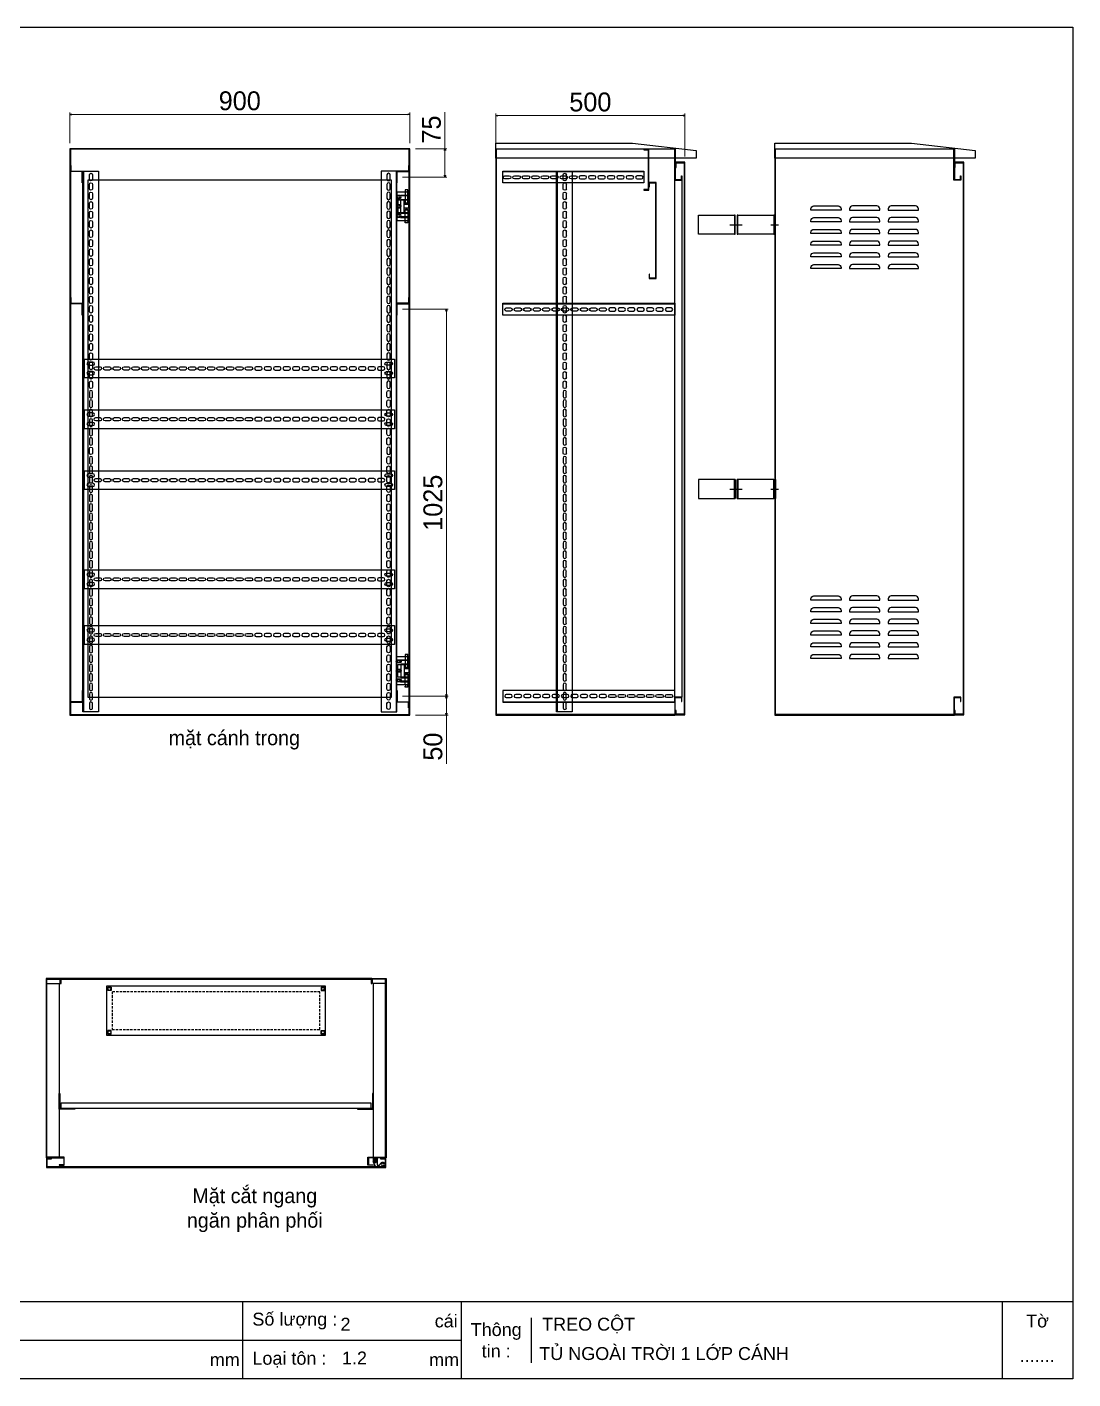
# Model space of a CAD drawing. Header units: millimetres. Extents: x 0 to 5063, y 0 to 3580.
# Drawn here: x 2294 to 5063, y 0 to 3580 of the extents above; entities that cross this region are included whole.
import ezdxf

# ---------------------------------------------------------------- set-up
doc = ezdxf.new("R2010")
doc.units = ezdxf.units.MM
doc.linetypes.add('HIDDEN', pattern=[9.525, 6.35, -3.175])
for name, color, linetype in [('CNC', 7, 'Continuous'), ('DIM', 253, 'Continuous'), ('FIRE PROTECTION', 1, 'Continuous')]:
    doc.layers.add(name, color=color, linetype=linetype)
doc.styles.add('Arial', font='arial.ttf')
doc.dimstyles.new('CNC', dxfattribs={"dimtxt": 50, "dimasz": 5, "dimexe": 5, "dimexo": 15, "dimgap": 10, "dimtad": 1, "dimdec": 0, "dimtxsty": 'Standard', "dimblk": 'OPEN30', "dimcen": 10, "dimclrd": 5, "dimclre": 5, "dimclrt": 3, "dimazin": 3, "dimtfac": 1, "dimtdec": 0, "dimtmove": 0, "dimatfit": 3, "dimldrblk": 'ARCHTICK', "dimlwd": 9, "dimlwe": 9})

# ---------------------------------------------------------------- blocks, each defined once
blk = doc.blocks.new('KHUNG CHUẨN')
at = {"color": 7}
for p, q in [((19889.2, -28535.2), (16919.2, -28535.2)), ((18599.2, -28535.2), (18599.2, -28655.2)), ((18939.2, -28535.2), (18939.2, -28655.2)), ((19779.2, -28535.2), (19779.2, -28655.2)), ((19047.6, -28560.2), (19047.6, -28630.2)), ((18939.2, -28595.2), (16919.2, -28595.2))]:
    blk.add_line(p, q, dxfattribs=at)
blk.add_lwpolyline([(16919.2, -26555.2), (19889.2, -26555.2), (19889.2, -28655.2), (16919.2, -28655.2)], close=True, dxfattribs=at)
at = {"color": 2, "char_height": 20, "style": 'Arial'}
for s, insert, width, attachment_point in [('  Số lượng :', (18599.2, -28565.2), 917.634, 4), ('cái', (18897.9, -28565.2), 63.517, 4), ('Tờ', (19834.2, -28565.2), 110, 5), ('Thông\\Ptin :', (18993.4, -28595.2), 108.311, 5), ('mm', (18548.6, -28625.2), 73.831, 4), ('  Loại tôn :', (18599.2, -28625.2), 917.634, 4), ('mm', (18889.2, -28625.2), 917.634, 4)]:
    blk.add_mtext(s, dxfattribs=dict(at, insert=insert, width=width, attachment_point=attachment_point))
at = {"color": 3, "style": 'Arial'}
for tag, p in [('#01', (17055.6, -28580.1)), ('#02', (17431.4, -28580.1)), ('#03', (18030.6, -28580.1)), ('#08', (18751.7, -28580.1)), ('#10', (19064.8, -28580.1)), ('#04', (17024.8, -28634.6)), ('#05', (17308.5, -28633)), ('#06', (17632.7, -28633.7)), ('#07', (18002, -28634.7)), ('#09', (18753.8, -28632.6)), ('#11', (19060.3, -28625.7)), ('#12', (19806.5, -28628.9))]:
    blk.add_attdef(tag, p, '', height=20, dxfattribs=at)
blk = doc.blocks.new('*D5')
at = {"color": 0, "linetype": 'ByBlock', "lineweight": -2}
for p, q in [((3535.2, 3345.7), (3540.2, 3347)), ((3540.2, 3344.3), (3535.2, 3345.7)), ((3535.2, 3345.7), (3540.2, 3345.7)), ((4030.2, 3347), (4035.2, 3345.7)), ((4035.2, 3345.7), (4030.2, 3344.3)), ((4035.2, 3345.7), (4030.2, 3345.7))]:
    blk.add_line(p, q, dxfattribs=at)
at = {"layer": 'Defpoints', "color": 0, "transparency": 16777216}
for p in [(4035.2, 3345.7), (3535.2, 3257.7), (4035.2, 3221.7)]:
    blk.add_point(p, dxfattribs=at)
at = {"layer": 'DIM', "color": 5, "lineweight": 9, "transparency": 16777216}
for p, q in [((3535.2, 3272.7), (3535.2, 3350.7)), ((3540.2, 3345.7), (4030.2, 3345.7)), ((4035.2, 3236.7), (4035.2, 3350.7))]:
    blk.add_line(p, q, dxfattribs=at)
at = {"layer": 'DIM', "color": 3, "transparency": 16777216, "insert": (3785.2, 3381.2), "char_height": 50, "attachment_point": 5}
blk.add_mtext('500', dxfattribs=at)
blk = doc.blocks.new('_ArchTick')
at = {"color": 0, "const_width": 0.15}
blk.add_lwpolyline([(-0.5, -0.5), (0.5, 0.5)], dxfattribs=at)
blk = doc.blocks.new('_Open30')
at = {"color": 0, "linetype": 'ByBlock', "lineweight": -2}
for p, q in [((-1, 0.27), (0, 0)), ((0, 0), (-1, -0.27)), ((0, 0), (-1, 0))]:
    blk.add_line(p, q, dxfattribs=at)
blk = doc.blocks.new('*D7')
at = {"color": 0, "linetype": 'ByBlock', "lineweight": -2}
for p, q in [((2406.9, 3348.7), (2411.9, 3350.1)), ((2411.9, 3347.4), (2406.9, 3348.7)), ((2406.9, 3348.7), (2411.9, 3348.7)), ((3301.9, 3350.1), (3306.9, 3348.7)), ((3306.9, 3348.7), (3301.9, 3347.4)), ((3306.9, 3348.7), (3301.9, 3348.7))]:
    blk.add_line(p, q, dxfattribs=at)
at = {"layer": 'Defpoints', "color": 0, "transparency": 16777216}
for p in [(3306.9, 3348.7), (2406.9, 3257.7), (3306.9, 3257.7)]:
    blk.add_point(p, dxfattribs=at)
at = {"layer": 'DIM', "color": 5, "lineweight": 9, "transparency": 16777216}
for p, q in [((2406.9, 3272.7), (2406.9, 3353.7)), ((2411.9, 3348.7), (3301.9, 3348.7)), ((3306.9, 3272.7), (3306.9, 3353.7))]:
    blk.add_line(p, q, dxfattribs=at)
at = {"layer": 'DIM', "color": 3, "transparency": 16777216, "insert": (2856.9, 3384.3), "char_height": 50, "attachment_point": 5}
blk.add_mtext('900', dxfattribs=at)
blk = doc.blocks.new('HL011-1-3')
at = {"color": 1}
for p, q in [((29.5, 81), (22.5, 81)), ((22.5, 81), (22.5, 78)), ((23.5, 78), (22.5, 78)), ((22.5, 75), (22.5, 49)), ((23.5, 75), (22.5, 75)), ((23.5, 75), (23.5, 78)), ((29.5, 78), (28.5, 78)), ((28.5, 75), (28.5, 78)), ((28.5, 75), (29.5, 75)), ((29.5, 78), (29.5, 81)), ((29.5, 49), (29.5, 75)), ((11, 56), (11, 19)), ((11, 56), (32, 56)), ((20, 54), (20, 21)), ((20, 47), (32, 47)), ((32, 42.5), (20, 42.5)), ((22.5, 49), (24, 44)), ((24, 44), (28, 44)), ((29.5, 49), (28, 44)), ((11, 19), (32, 19)), ((32, 32.5), (20, 32.5)), ((20, 28), (32, 28)), ((22.5, 26), (24, 31)), ((22.5, 0), (22.5, 26)), ((23.5, 0), (22.5, 0)), ((23.5, 0), (23.5, -3)), ((24, 31), (28, 31)), ((29.5, 26), (28, 31)), ((28.5, 0), (28.5, -3)), ((28.5, 0), (29.5, 0)), ((29.5, 26), (29.5, 0)), ((22.5, -6), (22.5, -3)), ((23.5, -3), (22.5, -3)), ((29.5, -6), (22.5, -6)), ((29.5, -3), (28.5, -3)), ((29.5, -3), (29.5, -6))]:
    blk.add_line(p, q, dxfattribs=at)
for points in [[(32, 19), (32, 0), (0, 0), (0, 75), (32, 75), (32, 56)], [(32, 28), (32, 21), (3, 21), (3, 54), (32, 54), (32, 47)], [(32, 42.5), (32, 32.5)]]:
    blk.add_lwpolyline(points, dxfattribs=at)
for points in [[(10, 67), (32, 67), (32, 65), (10, 65)], [(10, 8), (32, 8), (32, 10), (10, 10)]]:
    blk.add_lwpolyline(points, close=True, dxfattribs=at)
for centre in [(5.5, 62.5), (5.5, 37.5), (5.5, 12.5)]:
    blk.add_circle(centre, 3, dxfattribs=at)
blk = doc.blocks.new('om cot')
at = {"color": 2}
for p, q in [((98294.5, 36969.7), (98327.5, 36969.7)), ((98403, 36969.7), (98423, 36969.7))]:
    blk.add_line(p, q, dxfattribs=at)
at = {"color": 5}
for points in [[(98308.5, 36994.7), (98211.5, 36994.7), (98211.5, 36944.7), (98308.5, 36944.7)], [(98313.5, 36944.7), (98410.5, 36944.7), (98410.5, 36994.7), (98313.5, 36994.7)]]:
    blk.add_lwpolyline(points, dxfattribs=at)
for points in [[(98306.5, 36994.7), (98308.5, 36994.7), (98308.5, 36944.7), (98306.5, 36944.7)], [(98313.5, 36994.7), (98315.5, 36994.7), (98315.5, 36944.7), (98313.5, 36944.7)], [(98410.5, 36994.7), (98412.5, 36994.7), (98412.5, 36944.7), (98410.5, 36944.7)], [(98413.5, 36994.7), (98415.5, 36994.7), (98415.5, 36944.7), (98413.5, 36944.7)]]:
    blk.add_lwpolyline(points, close=True, dxfattribs=at)
blk = doc.blocks.new('ovan8.5x20')
at = {"layer": 'CNC', "color": 2, "lineweight": -3}
for p, q in [((5.7, 4.2), (-5.8, 4.2)), ((-5.8, -4.2), (5.7, -4.2))]:
    blk.add_line(p, q, dxfattribs=at)
for centre, start, end in [((-5.8, 0), 90, 270), ((5.7, 0), 270, 90)]:
    blk.add_arc(centre, 4.25, start, end, dxfattribs=at)
blk = doc.blocks.new('HL011-1-4')
h = blk.add_hatch()
h.set_pattern_fill('ANSI31', color=2, scale=0.5, style=0)
h.paths.add_polyline_path([(2.5, 0), (8.5, 0), (8.5, 12), (2.5, 12)])
at = {"color": 1}
for p, q in [((7, 23.5), (0, 10)), ((0, 0), (0, 10)), ((11, 0), (0, 0)), ((7, 23.5), (26, 23.5)), ((11, 0), (11, 19.5)), ((11, 19.5), (17, 19.5)), ((17, 19.5), (21.2, 13.9))]:
    blk.add_line(p, q, dxfattribs=at)
at = {"color": 2}
blk.add_lwpolyline([(2.5, 0), (2.5, 12), (8.5, 12), (8.5, 0)], dxfattribs=at)
at = {"color": 1}
blk.add_lwpolyline([(5.7, 21), (3, 21), (3, 23.5), (7, 23.5)], dxfattribs=at)
blk.add_circle((26, 17.5), 3.5, dxfattribs=at)
blk.add_arc((26, 17.5), 6, 216.8699, 90, dxfattribs=at)
blk = doc.blocks.new('*D8')
at = {"color": 0, "linetype": 'ByBlock', "lineweight": -2}
for p, q in [((3398.6, 3252.7), (3400, 3257.7)), ((3400, 3257.7), (3401.3, 3252.7)), ((3400, 3257.7), (3400, 3252.7)), ((3400, 3182.7), (3398.6, 3187.7)), ((3401.3, 3187.7), (3400, 3182.7)), ((3400, 3182.7), (3400, 3187.7))]:
    blk.add_line(p, q, dxfattribs=at)
at = {"layer": 'Defpoints', "color": 0, "transparency": 16777216}
for p in [(3306.9, 3257.7), (3272.4, 3182.7), (3400, 3182.7)]:
    blk.add_point(p, dxfattribs=at)
at = {"layer": 'DIM', "color": 5, "lineweight": 9, "transparency": 16777216}
for p, q in [((3400, 3257.7), (3400, 3354.3)), ((3321.9, 3257.7), (3405, 3257.7)), ((3400, 3187.7), (3400, 3252.7)), ((3287.4, 3182.7), (3405, 3182.7))]:
    blk.add_line(p, q, dxfattribs=at)
at = {"layer": 'DIM', "color": 3, "transparency": 16777216, "insert": (3364.5, 3308.5), "char_height": 50, "attachment_point": 5, "rotation": 90}
blk.add_mtext('75', dxfattribs=at)
blk = doc.blocks.new('*D9')
at = {"color": 0, "linetype": 'ByBlock', "lineweight": -2}
for p, q in [((3402.7, 1802.7), (3404.1, 1807.7)), ((3404.1, 1807.7), (3405.4, 1802.7)), ((3404.1, 1807.7), (3404.1, 1802.7)), ((3404.1, 1757.7), (3402.7, 1762.7)), ((3405.4, 1762.7), (3404.1, 1757.7)), ((3404.1, 1757.7), (3404.1, 1762.7))]:
    blk.add_line(p, q, dxfattribs=at)
at = {"layer": 'Defpoints', "color": 0, "transparency": 16777216}
for p in [(3272.4, 1807.7), (3404.1, 1807.7), (3306.9, 1757.7)]:
    blk.add_point(p, dxfattribs=at)
at = {"layer": 'DIM', "color": 5, "lineweight": 9, "transparency": 16777216}
for p, q in [((3287.4, 1807.7), (3409.1, 1807.7)), ((3404.1, 1802.7), (3404.1, 1762.7)), ((3321.9, 1757.7), (3409.1, 1757.7)), ((3404.1, 1757.7), (3404.1, 1628.7))]:
    blk.add_line(p, q, dxfattribs=at)
at = {"layer": 'DIM', "color": 3, "transparency": 16777216, "insert": (3368.5, 1674.4), "char_height": 50, "attachment_point": 5, "rotation": 90}
blk.add_mtext('50', dxfattribs=at)
blk = doc.blocks.new('*D10')
at = {"color": 0, "linetype": 'ByBlock', "lineweight": -2}
for p, q in [((3402.7, 2827.7), (3404.1, 2832.7)), ((3404.1, 2832.7), (3405.4, 2827.7)), ((3404.1, 2832.7), (3404.1, 2827.7)), ((3404.1, 1807.7), (3402.7, 1812.7)), ((3405.4, 1812.7), (3404.1, 1807.7)), ((3404.1, 1807.7), (3404.1, 1812.7))]:
    blk.add_line(p, q, dxfattribs=at)
at = {"layer": 'Defpoints', "color": 0, "transparency": 16777216}
for p in [(3272.4, 2832.7), (3404.1, 2832.7), (3272.4, 1807.7)]:
    blk.add_point(p, dxfattribs=at)
at = {"layer": 'DIM', "color": 5, "lineweight": 9, "transparency": 16777216}
for p, q in [((3287.4, 2832.7), (3409.1, 2832.7)), ((3404.1, 1812.7), (3404.1, 2827.7)), ((3287.4, 1807.7), (3409.1, 1807.7))]:
    blk.add_line(p, q, dxfattribs=at)
at = {"layer": 'DIM', "color": 3, "transparency": 16777216, "insert": (3368.5, 2320.2), "char_height": 50, "attachment_point": 5, "rotation": 90}
blk.add_mtext('1025', dxfattribs=at)
blk = doc.blocks.new('252w')
at = {"color": 44}
for p, q in [((169432.6, -16486.6), (170252.6, -16486.6)), ((169432.6, -16536.6), (169432.6, -16486.6)), ((170252.6, -16486.6), (170252.6, -16536.6)), ((170252.6, -16536.6), (169432.6, -16536.6))]:
    blk.add_line(p, q, dxfattribs=at)
at = {"color": 44, "rotation": 180}
blk.add_blockref('ovan8.5x20', (169448.6, -16499.1), dxfattribs=at)
at = {"layer": 'CNC', "lineweight": -3, "xscale": -1, "rotation": 180}
for p in [(170237.8, -16499.1), (169467.6, -16511.6), (169492.6, -16511.6), (169517.6, -16511.6), (169542.6, -16511.6), (169567.6, -16511.6), (169592.6, -16511.6), (169617.6, -16511.6), (169642.6, -16511.6), (169667.6, -16511.6), (169692.6, -16511.6), (169717.6, -16511.6), (169742.6, -16511.6), (169767.6, -16511.6), (169792.6, -16511.6), (169817.6, -16511.6), (169842.6, -16511.6), (169867.6, -16511.6), (170237.8, -16524.1)]:
    blk.add_blockref('ovan8.5x20', p, dxfattribs=at)
at = {"layer": 'CNC', "lineweight": -3, "rotation": 180}
for p in [(169448.6, -16524.1), (169892.6, -16511.6), (169917.6, -16511.6), (169942.6, -16511.6), (169967.6, -16511.6), (169992.6, -16511.6), (170017.6, -16511.6), (170042.6, -16511.6), (170067.6, -16511.6), (170092.6, -16511.6), (170117.6, -16511.6), (170142.6, -16511.6), (170167.6, -16511.6), (170192.6, -16511.6), (170217.6, -16511.6)]:
    blk.add_blockref('ovan8.5x20', p, dxfattribs=at)
blk = doc.blocks.new('z31')
at = {"color": 44}
for p, q in [((169494.2, -4741.2), (169494.2, -4709.7)), ((169494.2, -4709.7), (169949.7, -4709.7)), ((169494.2, -4711.2), (169949.7, -4711.2)), ((169949.7, -4709.7), (169949.7, -4741.2)), ((169949.7, -4741.2), (169494.2, -4741.2))]:
    blk.add_line(p, q, dxfattribs=at)
at = {"layer": 'CNC', "lineweight": -3, "extrusion": (0, 0, -1), "zscale": -1, "rotation": 180}
for p in [(-169509.4, -4726.2), (-169534.4, -4726.2), (-169559.4, -4726.2), (-169584.4, -4726.2), (-169609.4, -4726.2), (-169634.4, -4726.2), (-169659.4, -4726.2), (-169684.4, -4726.2), (-169709.4, -4726.2), (-169734.4, -4726.2), (-169759.4, -4726.2)]:
    blk.add_blockref('ovan8.5x20', p, dxfattribs=at)
at = {"layer": 'CNC', "lineweight": -3, "rotation": 180}
for p in [(169784.4, -4726.2), (169809.4, -4726.2), (169834.4, -4726.2), (169859.4, -4726.2), (169884.4, -4726.2), (169909.4, -4726.2), (169934.4, -4726.2)]:
    blk.add_blockref('ovan8.5x20', p, dxfattribs=at)
blk = doc.blocks.new('z32')
at = {"color": 44}
for p, q in [((169494.2, -4216.2), (169494.2, -4184.7)), ((169494.2, -4184.7), (169867.7, -4184.7)), ((169494.2, -4186.2), (169867.7, -4186.2)), ((169867.7, -4184.7), (169867.7, -4216.2)), ((169867.7, -4216.2), (169494.2, -4216.2))]:
    blk.add_line(p, q, dxfattribs=at)
at = {"layer": 'CNC', "lineweight": -3, "extrusion": (0, 0, -1), "zscale": -1, "rotation": 180}
for p in [(-169505.9, -4201.2), (-169530.9, -4201.2), (-169555.9, -4201.2), (-169580.9, -4201.2), (-169605.9, -4201.2), (-169630.9, -4201.2), (-169655.9, -4201.2), (-169680.9, -4201.2)]:
    blk.add_blockref('ovan8.5x20', p, dxfattribs=at)
at = {"layer": 'CNC', "lineweight": -3, "rotation": 180}
for p in [(169705.9, -4201.2), (169730.9, -4201.2), (169755.9, -4201.2), (169780.9, -4201.2), (169805.9, -4201.2), (169830.9, -4201.2), (169855.9, -4201.2)]:
    blk.add_blockref('ovan8.5x20', p, dxfattribs=at)

msp = doc.modelspace()

# ---------------------------------------------------------------- linework, layer by layer
at = {"color": 44, "ltscale": 3}
for p, q in [((2442.9, 3198.5), (2442.9, 1767)), ((3270.9, 3198.5), (3270.9, 1767)), ((3697.4, 3198.5), (3697.4, 1767))]:
    msp.add_line(p, q, dxfattribs=at)
for points in [[(2406.9, 1757.7), (3306.9, 1757.7), (3306.9, 3257.7), (2406.9, 3257.7)], [(2408.4, 1759.2), (3305.4, 1759.2), (3305.4, 3256.2), (2408.4, 3256.2)], [(2454.9, 1805.7), (3258.9, 1805.7), (3258.9, 3174.7), (2454.9, 3174.7)], [(2504.3, 1040.4), (2504.3, 910.4), (3084.3, 910.4), (3084.3, 1040.4)]]:
    msp.add_lwpolyline(points, close=True)
at = {"color": 7}
for points in [[(3536.7, 1759.2), (3536.7, 1759.2), (3536.7, 3256.2), (3536.7, 3256.2), (3536.7, 3256.2), (3535.2, 3257.7), (3535.2, 1757.7), (3536.7, 1759.2)], [(4027.7, 3186.2), (4027.7, 3174.7), (4008.7, 3174.7), (4008.7, 3256.2), (3536.7, 3256.2), (3536.7, 3256.2), (3536.7, 3256.2), (3536.7, 3256.2), (3535.2, 3257.7), (3535.2, 3257.7), (4010.2, 3257.7), (4010.2, 3176.2), (4026.2, 3176.2), (4026.2, 3186.2)], [(4275.6, 1759.2), (4275.6, 1759.2), (4275.6, 3256.2), (4275.6, 3256.2), (4275.6, 3256.2), (4274.1, 3257.7), (4274.1, 1757.7), (4275.6, 1759.2)], [(4766.6, 3186.2), (4766.6, 3174.7), (4747.6, 3174.7), (4747.6, 3256.2), (4275.6, 3256.2), (4275.6, 3256.2), (4275.6, 3256.2), (4275.6, 3256.2), (4274.1, 3257.7), (4274.1, 3257.7), (4749.1, 3257.7), (4749.1, 3176.2), (4765.1, 3176.2), (4765.1, 3186.2)], [(4011.2, 1770.2), (4011.2, 1758.7), (4035.2, 1758.7), (4035.2, 3221.7), (4011.2, 3221.7), (4011.2, 3208.2), (4012.7, 3208.2), (4012.7, 3220.2), (4033.7, 3220.2), (4033.7, 1760.2), (4012.7, 1760.2), (4012.7, 1770.2)], [(4750.1, 1770.2), (4750.1, 1758.7), (4774.1, 1758.7), (4774.1, 3221.7), (4750.1, 3221.7), (4750.1, 3208.2), (4751.6, 3208.2), (4751.6, 3220.2), (4772.6, 3220.2), (4772.6, 1760.2), (4751.6, 1760.2), (4751.6, 1770.2)], [(4027.7, 1794.2), (4027.7, 1805.7), (4008.7, 1805.7), (4008.7, 1759.2), (3536.7, 1759.2), (3536.7, 1759.2), (3546.7, 1759.2), (3546.7, 1759.2), (3536.7, 1759.2), (3535.2, 1757.7), (4010.2, 1757.7), (4010.2, 1804.2), (4026.2, 1804.2), (4026.2, 1794.2)], [(4766.6, 1794.2), (4766.6, 1805.7), (4747.6, 1805.7), (4747.6, 1759.2), (4275.6, 1759.2), (4275.6, 1759.2), (4285.6, 1759.2), (4285.6, 1759.2), (4275.6, 1759.2), (4274.1, 1757.7), (4749.1, 1757.7), (4749.1, 1804.2), (4765.1, 1804.2), (4765.1, 1794.2)], [(2378.8, 565.9), (2392.3, 565.9), (2392.3, 586.9), (2345.8, 586.9), (2345.8, 1058.9), (2380.8, 1058.9), (2380.8, 1046.9), (2382.3, 1046.9), (2382.3, 1060.4), (2344.3, 1060.4), (2344.3, 585.4), (2390.8, 585.4), (2390.8, 567.4), (2378.8, 567.4)], [(2383.8, 1046.9), (2383.8, 1058.9), (3204.8, 1058.9), (3204.8, 1046.9), (3206.3, 1046.9), (3206.3, 1060.4), (2382.3, 1060.4), (2382.3, 1046.9)], [(3209.8, 565.9), (3196.3, 565.9), (3196.3, 586.9), (3242.8, 586.9), (3242.8, 1058.9), (3207.8, 1058.9), (3207.8, 1046.9), (3206.3, 1046.9), (3206.3, 1060.4), (3244.3, 1060.4), (3244.3, 585.4), (3197.8, 585.4), (3197.8, 567.4), (3209.8, 567.4)], [(2358.8, 584.4), (2345.3, 584.4), (2345.3, 560.4), (3243.3, 560.4), (3243.3, 584.4), (3229.8, 584.4), (3229.8, 582.9), (3241.8, 582.9), (3241.8, 561.9), (2346.8, 561.9), (2346.8, 582.9), (2358.8, 582.9)]]:
    msp.add_lwpolyline(points, close=True, dxfattribs=at)
at = {"color": 3}
msp.add_lwpolyline([(3926.7, 3254.7), (3938.7, 3254.7), (3938.7, 3149.7), (3926.7, 3149.7), (3926.7, 3148.2), (3940.2, 3148.2), (3940.2, 3256.2), (3926.7, 3256.2)], close=True, dxfattribs=at)
at = {"color": 8}
for points in [[(2439.9, 3167), (2439.9, 3197), (2408.4, 3197), (2408.4, 3213.5), (2409.9, 3213.5), (2409.9, 3198.5), (2441.4, 3198.5), (2441.4, 3167)], [(3273.9, 3167), (3273.9, 3197), (3305.4, 3197), (3305.4, 3213.5), (3303.9, 3213.5), (3303.9, 3198.5), (3272.4, 3198.5), (3272.4, 3167)], [(2439.9, 2817), (2439.9, 2847), (2408.4, 2847), (2408.4, 2863.5), (2409.9, 2863.5), (2409.9, 2848.5), (2441.4, 2848.5), (2441.4, 2817)], [(3273.9, 2817), (3273.9, 2847), (3305.4, 2847), (3305.4, 2863.5), (3303.9, 2863.5), (3303.9, 2848.5), (3272.4, 2848.5), (3272.4, 2817)], [(2439.9, 1823.5), (2439.9, 1793.5), (2408.4, 1793.5), (2408.4, 1777), (2409.9, 1777), (2409.9, 1792), (2441.4, 1792), (2441.4, 1823.5)], [(3273.9, 1823.5), (3273.9, 1793.5), (3305.4, 1793.5), (3305.4, 1777), (3303.9, 1777), (3303.9, 1792), (3272.4, 1792), (3272.4, 1823.5)]]:
    msp.add_lwpolyline(points, close=True, dxfattribs=at)
at = {"color": 44, "ltscale": 3}
for points in [[(2441.4, 3198.5), (2482.9, 3198.5), (2482.9, 1767), (2441.4, 1767)], [(3272.4, 3198.5), (3230.9, 3198.5), (3230.9, 1767), (3272.4, 1767)], [(3695.9, 3198.5), (3737.4, 3198.5), (3737.4, 1767), (3695.9, 1767)]]:
    msp.add_lwpolyline(points, close=True, dxfattribs=at)
at = {"color": 6}
msp.add_lwpolyline([(3942, 3157.2), (3942, 3167.2), (3958, 3167.2), (3958, 2915.2), (3942, 2915.2), (3942, 2925.2), (3940.5, 2925.2), (3940.5, 2913.7), (3959.5, 2913.7), (3959.5, 3168.7), (3940.5, 3168.7), (3940.5, 3157.2)], close=True, dxfattribs=at)
at = {"ltscale": 3}
msp.add_lwpolyline([(4008.7, 3174.7), (4027.7, 3174.7), (4027.7, 1805.7), (4008.7, 1805.7)], close=True, dxfattribs=at)
at = {"color": 2}
for points in [[(3275.4, 3134.2, 1), (3275.4, 3126.2), (3280.4, 3126.2, 1), (3280.4, 3134.2)], [(3275.4, 3109.2, 1), (3275.4, 3101.2), (3280.4, 3101.2, 1), (3280.4, 3109.2)], [(3275.4, 3084.2, 1), (3275.4, 3076.2), (3280.4, 3076.2, 1), (3280.4, 3084.2)], [(4377.1, 3106.2), (4441.1, 3106.2, -0.414214), (4449.1, 3098.2), (4449.1, 3095.2), (4369.1, 3095.2), (4369.1, 3098.2, -0.414214)], [(4543.6, 3106.2), (4479.6, 3106.2, 0.414214), (4471.6, 3098.2), (4471.6, 3095.2), (4551.6, 3095.2), (4551.6, 3098.2, 0.414214)], [(4646.1, 3106.2), (4582.1, 3106.2, 0.414214), (4574.1, 3098.2), (4574.1, 3095.2), (4654.1, 3095.2), (4654.1, 3098.2, 0.414214)], [(4377.1, 3075.2), (4441.1, 3075.2, -0.414214), (4449.1, 3067.2), (4449.1, 3064.2), (4369.1, 3064.2), (4369.1, 3067.2, -0.414214)], [(4377.1, 3044.2), (4441.1, 3044.2, -0.414214), (4449.1, 3036.2), (4449.1, 3033.2), (4369.1, 3033.2), (4369.1, 3036.2, -0.414214)], [(4543.6, 3075.2), (4479.6, 3075.2, 0.414214), (4471.6, 3067.2), (4471.6, 3064.2), (4551.6, 3064.2), (4551.6, 3067.2, 0.414214)], [(4543.6, 3044.2), (4479.6, 3044.2, 0.414214), (4471.6, 3036.2), (4471.6, 3033.2), (4551.6, 3033.2), (4551.6, 3036.2, 0.414214)], [(4646.1, 3075.2), (4582.1, 3075.2, 0.414214), (4574.1, 3067.2), (4574.1, 3064.2), (4654.1, 3064.2), (4654.1, 3067.2, 0.414214)], [(4646.1, 3044.2), (4582.1, 3044.2, 0.414214), (4574.1, 3036.2), (4574.1, 3033.2), (4654.1, 3033.2), (4654.1, 3036.2, 0.414214)], [(4377.1, 3013.2), (4441.1, 3013.2, -0.414214), (4449.1, 3005.2), (4449.1, 3002.2), (4369.1, 3002.2), (4369.1, 3005.2, -0.414214)], [(4543.6, 3013.2), (4479.6, 3013.2, 0.414214), (4471.6, 3005.2), (4471.6, 3002.2), (4551.6, 3002.2), (4551.6, 3005.2, 0.414214)], [(4646.1, 3013.2), (4582.1, 3013.2, 0.414214), (4574.1, 3005.2), (4574.1, 3002.2), (4654.1, 3002.2), (4654.1, 3005.2, 0.414214)], [(4377.1, 2982.2), (4441.1, 2982.2, -0.414214), (4449.1, 2974.2), (4449.1, 2971.2), (4369.1, 2971.2), (4369.1, 2974.2, -0.414214)], [(4543.6, 2982.2), (4479.6, 2982.2, 0.414214), (4471.6, 2974.2), (4471.6, 2971.2), (4551.6, 2971.2), (4551.6, 2974.2, 0.414214)], [(4646.1, 2982.2), (4582.1, 2982.2, 0.414214), (4574.1, 2974.2), (4574.1, 2971.2), (4654.1, 2971.2), (4654.1, 2974.2, 0.414214)], [(4377.1, 2951.2), (4441.1, 2951.2, -0.414214), (4449.1, 2943.2), (4449.1, 2940.2), (4369.1, 2940.2), (4369.1, 2943.2, -0.414214)], [(4543.6, 2951.2), (4479.6, 2951.2, 0.414214), (4471.6, 2943.2), (4471.6, 2940.2), (4551.6, 2940.2), (4551.6, 2943.2, 0.414214)], [(4646.1, 2951.2), (4582.1, 2951.2, 0.414214), (4574.1, 2943.2), (4574.1, 2940.2), (4654.1, 2940.2), (4654.1, 2943.2, 0.414214)], [(4377.1, 2073.7), (4441.1, 2073.7, -0.414214), (4449.1, 2065.7), (4449.1, 2062.7), (4369.1, 2062.7), (4369.1, 2065.7, -0.414214)], [(4377.1, 2042.7), (4441.1, 2042.7, -0.414214), (4449.1, 2034.7), (4449.1, 2031.7), (4369.1, 2031.7), (4369.1, 2034.7, -0.414214)], [(4543.6, 2073.7), (4479.6, 2073.7, 0.414214), (4471.6, 2065.7), (4471.6, 2062.7), (4551.6, 2062.7), (4551.6, 2065.7, 0.414214)], [(4543.6, 2042.7), (4479.6, 2042.7, 0.414214), (4471.6, 2034.7), (4471.6, 2031.7), (4551.6, 2031.7), (4551.6, 2034.7, 0.414214)], [(4646.1, 2073.7), (4582.1, 2073.7, 0.414214), (4574.1, 2065.7), (4574.1, 2062.7), (4654.1, 2062.7), (4654.1, 2065.7, 0.414214)], [(4646.1, 2042.7), (4582.1, 2042.7, 0.414214), (4574.1, 2034.7), (4574.1, 2031.7), (4654.1, 2031.7), (4654.1, 2034.7, 0.414214)], [(4377.1, 2011.7), (4441.1, 2011.7, -0.414214), (4449.1, 2003.7), (4449.1, 2000.7), (4369.1, 2000.7), (4369.1, 2003.7, -0.414214)], [(4543.6, 2011.7), (4479.6, 2011.7, 0.414214), (4471.6, 2003.7), (4471.6, 2000.7), (4551.6, 2000.7), (4551.6, 2003.7, 0.414214)], [(4646.1, 2011.7), (4582.1, 2011.7, 0.414214), (4574.1, 2003.7), (4574.1, 2000.7), (4654.1, 2000.7), (4654.1, 2003.7, 0.414214)], [(4377.1, 1980.7), (4441.1, 1980.7, -0.414214), (4449.1, 1972.7), (4449.1, 1969.7), (4369.1, 1969.7), (4369.1, 1972.7, -0.414214)], [(4543.6, 1980.7), (4479.6, 1980.7, 0.414214), (4471.6, 1972.7), (4471.6, 1969.7), (4551.6, 1969.7), (4551.6, 1972.7, 0.414214)], [(4646.1, 1980.7), (4582.1, 1980.7, 0.414214), (4574.1, 1972.7), (4574.1, 1969.7), (4654.1, 1969.7), (4654.1, 1972.7, 0.414214)], [(4377.1, 1949.7), (4441.1, 1949.7, -0.414214), (4449.1, 1941.7), (4449.1, 1938.7), (4369.1, 1938.7), (4369.1, 1941.7, -0.414214)], [(4543.6, 1949.7), (4479.6, 1949.7, 0.414214), (4471.6, 1941.7), (4471.6, 1938.7), (4551.6, 1938.7), (4551.6, 1941.7, 0.414214)], [(4646.1, 1949.7), (4582.1, 1949.7, 0.414214), (4574.1, 1941.7), (4574.1, 1938.7), (4654.1, 1938.7), (4654.1, 1941.7, 0.414214)], [(3275.4, 1896.2, -1), (3275.4, 1904.2), (3280.4, 1904.2, -1), (3280.4, 1896.2)], [(4377.1, 1918.7), (4441.1, 1918.7, -0.414214), (4449.1, 1910.7), (4449.1, 1907.7), (4369.1, 1907.7), (4369.1, 1910.7, -0.414214)], [(4543.6, 1918.7), (4479.6, 1918.7, 0.414214), (4471.6, 1910.7), (4471.6, 1907.7), (4551.6, 1907.7), (4551.6, 1910.7, 0.414214)], [(4646.1, 1918.7), (4582.1, 1918.7, 0.414214), (4574.1, 1910.7), (4574.1, 1907.7), (4654.1, 1907.7), (4654.1, 1910.7, 0.414214)], [(3275.4, 1871.2, -1), (3275.4, 1879.2), (3280.4, 1879.2, -1), (3280.4, 1871.2)], [(3275.4, 1846.2, -1), (3275.4, 1854.2), (3280.4, 1854.2, -1), (3280.4, 1846.2)]]:
    msp.add_lwpolyline(points, format="xyb", close=True, dxfattribs=at)
at = {"color": 44}
for points in [[(2345.8, 1046.9), (2378.8, 1046.9), (2378.8, 586.9), (2345.8, 586.9)], [(3242.8, 1046.9), (3209.8, 1046.9), (3209.8, 586.9), (3242.8, 586.9)], [(2420.3, 714.4), (2378.8, 714.4), (2378.8, 755.9), (2380.3, 755.9), (2380.3, 715.9), (2420.3, 715.9)], [(3168.3, 714.4), (3209.8, 714.4), (3209.8, 755.9), (3208.3, 755.9), (3208.3, 715.9), (3168.3, 715.9)], [(2384.3, 730.9), (3204.3, 730.9), (3204.3, 715.9), (2384.3, 715.9)]]:
    msp.add_lwpolyline(points, close=True, dxfattribs=at)
at = {"color": 2}
for points in [[(2516.2, 1028.5), (2507.2, 1028.5), (2507.2, 1037.5), (2516.2, 1037.5)], [(3072.4, 1028.5), (3081.4, 1028.5), (3081.4, 1037.5), (3072.4, 1037.5)], [(2516.2, 922.3), (2507.2, 922.3), (2507.2, 913.3), (2516.2, 913.3)], [(3072.4, 922.3), (3081.4, 922.3), (3081.4, 913.3), (3072.4, 913.3)]]:
    msp.add_lwpolyline(points, close=True, dxfattribs=at)
at = {"color": 2, "linetype": 'HIDDEN'}
msp.add_lwpolyline([(2519.3, 1025.4), (2519.3, 925.4), (3069.3, 925.4), (3069.3, 1025.4)], close=True, dxfattribs=at)
at = {"color": 7}
for centre in [(2511.7, 1033), (3076.9, 1033), (2511.7, 917.8), (3076.9, 917.8)]:
    msp.add_circle(centre, 4, dxfattribs=at)
at = {"layer": 'FIRE PROTECTION', "linetype": 'Continuous'}
for points in [[(4065.2, 3232.7), (3535.2, 3232.7), (3535.2, 3272.7), (3896.4, 3272.7), (4065.2, 3252.7)], [(4804.2, 3232.7), (4274.1, 3232.7), (4274.1, 3272.7), (4635.4, 3272.7), (4804.2, 3252.7)]]:
    msp.add_lwpolyline(points, close=True, dxfattribs=at)

# ---------------------------------------------------------------- block references
at = {"color": 3}
ref = msp.add_blockref('KHUNG CHUẨN', (-28842.9, 48849.5), dxfattribs=dict(at, xscale=1.704737719082913, yscale=1.704737719082913, zscale=1.704737719082913))
ref.add_attrib('#08', '2', (3123.8, 128), dxfattribs={"color": 3, "height": 34.1, "style": 'Arial'})
ref.add_attrib('#09', '1.2', (3127.5, 38.5), dxfattribs={"color": 3, "height": 34.09, "style": 'Arial'})
ref.add_attrib('#10', 'TREO CỘT', (3657.6, 128), dxfattribs={"color": 3, "height": 34.09, "style": 'Arial'})
ref.add_attrib('#11', 'TỦ NGOÀI TRỜI 1 LỚP CÁNH', (3649.9, 50.2), dxfattribs={"color": 3, "height": 34.095, "style": 'Arial'})
ref.add_attrib('#12', '.......', (4921.9, 44.7), dxfattribs={"color": 3, "height": 34.09, "style": 'Arial'})
for name, p in [('z32', (-165941, 7383.2)), ('z31', (-165941, 7558.2)), ('252w', (-166986.4, 19187.5)), ('252w', (-166986.4, 19053)), ('252w', (-166986.4, 18891.6)), ('252w', (-166986.4, 18629)), ('252w', (-166986.4, 18481.5))]:
    msp.add_blockref(name, p)
at = {"color": 7, "xscale": -1, "rotation": 180}
for name, p in [('HL011-1-3', (3272.4, 3142.7)), ('om cot', (-94139.9, 40026.1)), ('HL011-1-4', (3209.8, 585.4))]:
    msp.add_blockref(name, p, dxfattribs=at)
at = {"color": 7}
for name, p in [('om cot', (-94139.9, -34613.3)), ('HL011-1-3', (3272.4, 1837.7))]:
    msp.add_blockref(name, p, dxfattribs=at)
at = {"xscale": -1, "rotation": 180}
msp.add_blockref('z31', (-165941, -2917.7), dxfattribs=at)
at = {"layer": 'CNC', "lineweight": -3, "xscale": -1, "rotation": 270}
for p in [(2462.9, 3182.7), (3717.4, 3182.7), (2462.9, 3157.7), (3717.4, 3157.7), (2462.9, 3132.7), (2462.9, 3107.7), (3717.4, 3132.7), (3717.4, 3107.7), (2462.9, 3082.7), (3717.4, 3082.7), (2462.9, 3057.7), (3717.4, 3057.7), (2462.9, 3032.7), (2462.9, 3007.7), (3717.4, 3032.7), (3717.4, 3007.7), (2462.9, 2982.7), (3717.4, 2982.7), (2462.9, 2957.7), (2462.9, 2932.7), (3717.4, 2957.7), (3717.4, 2932.7), (2462.9, 2907.7), (3717.4, 2907.7), (2462.9, 2882.7), (2462.9, 2857.7), (3717.4, 2882.7), (3717.4, 2857.7), (2462.9, 2832.7), (3717.4, 2832.7), (2462.9, 2807.7), (2462.9, 2782.7), (3717.4, 2807.7), (3717.4, 2782.7), (2462.9, 2757.7), (3717.4, 2757.7), (2462.9, 2732.7), (3717.4, 2732.7), (2462.9, 2707.7), (2462.9, 2682.7), (3717.4, 2707.7), (3717.4, 2682.7), (2462.9, 2657.7), (3717.4, 2657.7), (2462.9, 2632.7), (3717.4, 2632.7), (2462.9, 2457.7), (3717.4, 2457.7)]:
    msp.add_blockref('ovan8.5x20', p, dxfattribs=at)
at = {"layer": 'CNC', "lineweight": -3}
for p, rotation in [((3250.9, 3182.7), 90), ((3250.9, 3157.7), 90), ((3250.9, 3132.7), 90), ((3250.9, 3107.7), 90), ((3250.9, 3082.7), 90), ((3250.9, 3057.7), 90), ((3250.9, 3032.7), 90), ((3250.9, 3007.7), 90), ((3250.9, 2982.7), 90), ((3250.9, 2957.7), 90), ((3250.9, 2932.7), 90), ((3250.9, 2907.7), 90), ((3250.9, 2882.7), 90), ((3250.9, 2857.7), 90), ((3250.9, 2832.7), 90), ((3250.9, 2807.7), 90), ((3250.9, 2782.7), 90), ((3250.9, 2757.7), 90), ((3250.9, 2732.7), 90), ((3250.9, 2707.7), 90), ((3250.9, 2682.7), 90), ((3250.9, 2657.7), 90), ((2462.9, 2607.7), 270), ((3250.9, 2632.7), 90), ((3717.4, 2607.7), 270), ((2462.9, 2582.7), 270), ((3717.4, 2582.7), 270), ((2462.9, 2557.7), 270), ((2462.9, 2532.7), 270), ((3717.4, 2557.7), 270), ((3717.4, 2532.7), 270), ((2462.9, 2507.7), 270), ((3717.4, 2507.7), 270), ((2462.9, 2482.7), 270), ((3717.4, 2482.7), 270), ((2462.9, 2432.7), 270), ((3250.9, 2457.7), 90), ((3717.4, 2432.7), 270), ((2462.9, 2407.7), 270), ((3717.4, 2407.7), 270), ((2462.9, 2382.7), 270), ((2462.9, 2357.7), 270), ((3717.4, 2382.7), 270), ((3717.4, 2357.7), 270), ((2462.9, 2332.7), 270), ((3717.4, 2332.7), 270), ((2462.9, 2307.7), 270), ((2462.9, 2282.7), 270), ((3717.4, 2307.7), 270), ((3717.4, 2282.7), 270), ((2462.9, 2257.7), 270), ((3717.4, 2257.7), 270), ((2462.9, 2232.7), 270), ((3717.4, 2232.7), 270), ((2462.9, 2207.7), 270), ((2462.9, 2182.7), 270), ((3717.4, 2207.7), 270), ((3717.4, 2182.7), 270), ((2462.9, 2157.7), 270), ((3717.4, 2157.7), 270), ((2462.9, 2132.7), 270), ((2462.9, 2107.7), 270), ((3717.4, 2132.7), 270), ((3717.4, 2107.7), 270), ((2462.9, 2082.7), 270), ((3717.4, 2082.7), 270), ((2462.9, 2057.7), 270), ((2462.9, 2032.7), 270), ((3717.4, 2057.7), 270), ((3717.4, 2032.7), 270), ((2462.9, 2007.7), 270), ((3717.4, 2007.7), 270), ((2462.9, 1982.7), 270), ((3717.4, 1982.7), 270), ((2462.9, 1957.7), 270), ((2462.9, 1932.7), 270), ((3717.4, 1957.7), 270), ((3717.4, 1932.7), 270), ((2462.9, 1907.7), 270), ((3717.4, 1907.7), 270), ((2462.9, 1882.7), 270), ((2462.9, 1857.7), 270), ((3717.4, 1882.7), 270), ((3717.4, 1857.7), 270), ((2462.9, 1832.7), 270), ((3717.4, 1832.7), 270), ((2462.9, 1807.7), 270), ((2462.9, 1782.7), 270), ((3717.4, 1807.7), 270), ((3717.4, 1782.7), 270)]:
    msp.add_blockref('ovan8.5x20', p, dxfattribs=dict(at, rotation=rotation))
at = {"layer": 'CNC', "lineweight": -3, "extrusion": (0, 0, -1), "zscale": -1, "rotation": 270}
for p in [(-3250.9, 2607.7), (-3250.9, 2582.7), (-3250.9, 2557.7), (-3250.9, 2532.7), (-3250.9, 2507.7), (-3250.9, 2482.7), (-3250.9, 2432.7), (-3250.9, 2407.7), (-3250.9, 2382.7), (-3250.9, 2357.7), (-3250.9, 2332.7), (-3250.9, 2307.7), (-3250.9, 2282.7), (-3250.9, 2257.7), (-3250.9, 2232.7), (-3250.9, 2207.7), (-3250.9, 2182.7), (-3250.9, 2157.7), (-3250.9, 2132.7), (-3250.9, 2107.7), (-3250.9, 2082.7), (-3250.9, 2057.7), (-3250.9, 2032.7), (-3250.9, 2007.7), (-3250.9, 1982.7), (-3250.9, 1957.7), (-3250.9, 1932.7), (-3250.9, 1907.7), (-3250.9, 1882.7), (-3250.9, 1857.7), (-3250.9, 1832.7), (-3250.9, 1807.7), (-3250.9, 1782.7)]:
    msp.add_blockref('ovan8.5x20', p, dxfattribs=at)

# ---------------------------------------------------------------- texts
at = {"color": 2, "char_height": 39, "width": 875, "attachment_point": 5}
for s, insert in [('mặt cánh trong', (2842.5, 1691.9)), ('Mặt cắt ngang \\Pngăn phân phối', (2896.6, 446.7))]:
    msp.add_mtext(s, dxfattribs=dict(at, insert=insert))

# ---------------------------------------------------------------- dimensions: what is measured, and where the dimension line sits
at = {"layer": 'DIM'}
for base, p1, p2, picture, middle in [((3306.9, 3348.7), (2406.9, 3257.7), (3306.9, 3257.7), '*D7', (2856.9, 3384.3)), ((4035.2, 3345.7), (3535.2, 3257.7), (4035.2, 3221.7), '*D5', (3785.2, 3381.2))]:
    dim = msp.add_linear_dim(base=base, p1=p1, p2=p2, dimstyle='CNC', dxfattribs=at)
    dim.commit()
    dim.dimension.update_dxf_attribs({"geometry": picture, "text_midpoint": middle})
for base, p1, p2, picture, middle in [((3400, 3182.7), (3306.9, 3257.7), (3272.4, 3182.7), '*D8', (3400, 3308.5)), ((3404.1, 1807.7), (3306.9, 1757.7), (3272.4, 1807.7), '*D9', (3404.1, 1674.4))]:
    dim = msp.add_linear_dim(base=base, p1=p1, p2=p2, angle=90, dimstyle='CNC', dxfattribs=at)
    dim.commit()
    dim.dimension.update_dxf_attribs({"geometry": picture, "text_midpoint": middle, "dimtype": 160})
dim = msp.add_linear_dim(base=(3404.1, 2832.7), p1=(3272.4, 1807.7), p2=(3272.4, 2832.7), angle=90, dimstyle='CNC', dxfattribs=at)
dim.commit()
dim.dimension.update_dxf_attribs({"geometry": '*D10', "text_midpoint": (3368.5, 2320.2)})

doc.saveas('drawing.dxf')
